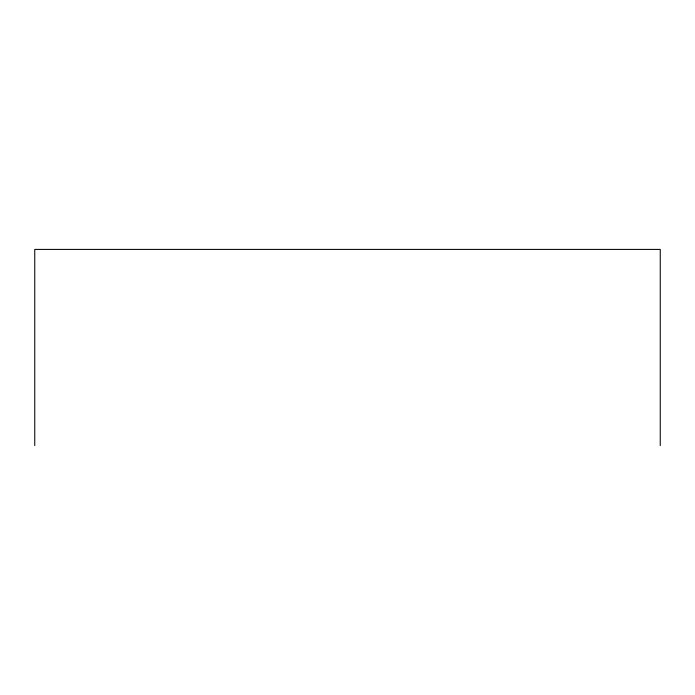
<?xml version="1.0" encoding="UTF-8"?>
<svg xmlns="http://www.w3.org/2000/svg" width="695" height="695" viewBox="0 0 695 695"><rect width="100%" height="100%" fill="white"/><g stroke="black" fill="none" stroke-linecap="round" stroke-linejoin="round"><path stroke-width="1.04" d="M660.25 445.591L660.25 249.409L34.75 249.409L34.75 445.591"/></g></svg>
